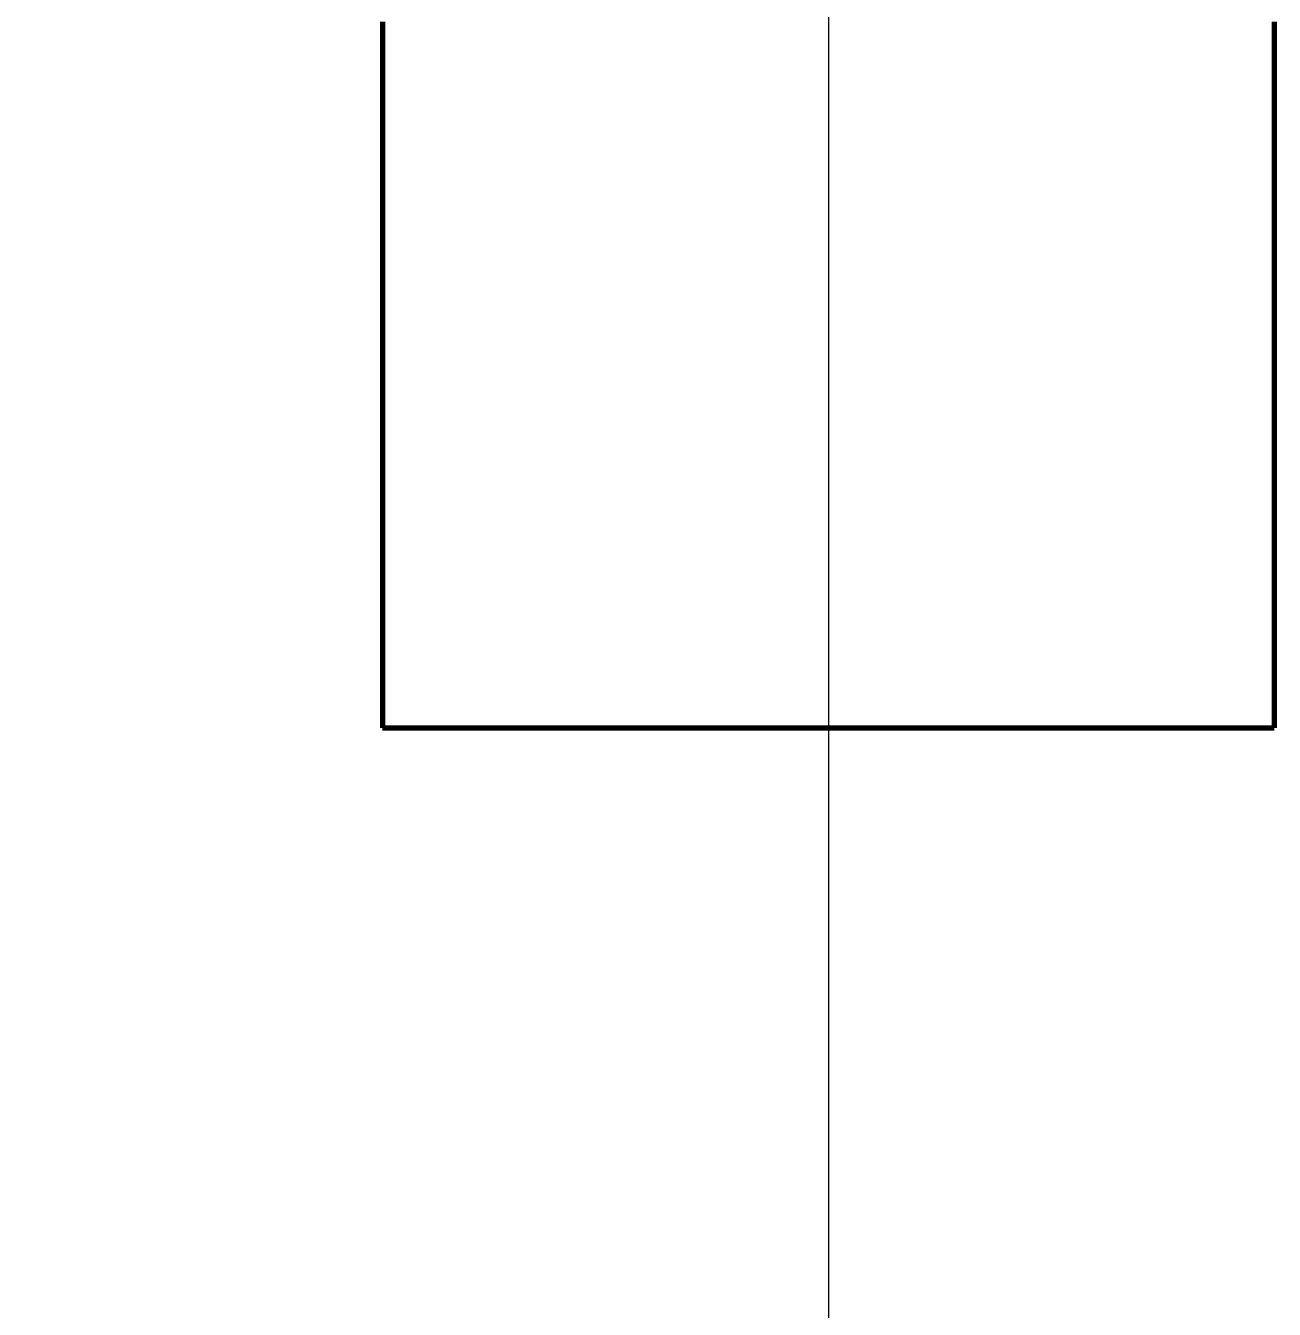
# Model space of a CAD drawing. Header units: millimetres. Extents: x 0 to 2382, y 0 to 420.
# Drawn here: x 179.2 to 187.6, y 102.59 to 111.22 of the extents above; entities that cross this region are included whole.
import ezdxf

# ---------------------------------------------------------------- set-up
doc = ezdxf.new("R2010")
doc.units = ezdxf.units.MM
doc.linetypes.add('IRAM-E-TRAZOS', pattern=[5, 4, -1])
for name, color, linetype, lineweight in [('01-VISIBLE', 7, 'CONTINUOUS', 70), ('02-OCULTA', 4, 'IRAM-E-TRAZOS', 35), ('04-COTA', 3, 'CONTINUOUS', 18)]:
    doc.layers.add(name, color=color, linetype=linetype, lineweight=lineweight)
doc.styles.add('ISO3098', font='isocpeur.ttf')
doc.dimstyles.new('FLAMA-IRAM', dxfattribs={"dimtxt": 3.5, "dimasz": 3.5, "dimexe": 2, "dimexo": 1.5, "dimgap": 1, "dimtad": 1, "dimdec": 1, "dimtxsty": 'ISO3098', "dimblk": 'IRAM_FLECHA', "dimblk1": 'IRAM_FLECHA', "dimblk2": 'IRAM_FLECHA', "dimcen": 2.5, "dimclrd": 256, "dimclre": 256, "dimclrt": 256, "dimazin": 3, "dimtfac": 1, "dimtmove": 0, "dimatfit": 3, "dimlwd": 18, "dimlwe": 18})

# ---------------------------------------------------------------- blocks, each defined once
blk = doc.blocks.new('IRAM_FLECHA')
blk.add_solid([(0, 0), (-1, 0.125), (-1, -0.125)])

msp = doc.modelspace()

# ---------------------------------------------------------------- linework, layer by layer
at = {"layer": '01-VISIBLE'}
msp.add_line((181.6, 106.5), (187.6, 106.5), dxfattribs=at)
for points in [[(181.6, 111.25), (181.6, 111.2), (181.6, 111.15), (181.6, 111.1), (181.6, 111.05), (181.6, 111), (181.6, 110.95), (181.6, 110.9), (181.6, 110.85), (181.6, 110.8), (181.6, 110.75), (181.6, 110.7), (181.6, 110.65), (181.6, 110.6), (181.6, 110.55), (181.6, 110.5), (181.6, 110.45), (181.6, 110.4), (181.6, 110.35), (181.6, 110.3), (181.6, 110.25), (181.6, 110.2), (181.6, 110.15), (181.6, 110.1), (181.6, 110.05), (181.6, 110), (181.6, 109.95), (181.6, 109.9), (181.6, 109.85), (181.6, 109.8), (181.6, 109.75), (181.6, 109.7), (181.6, 109.65), (181.6, 109.6), (181.6, 109.55), (181.6, 109.5), (181.6, 109.45), (181.6, 109.4), (181.6, 109.35), (181.6, 109.3), (181.6, 109.25), (181.6, 109.2), (181.6, 109.15), (181.6, 109.1), (181.6, 109.05), (181.6, 109), (181.6, 108.95), (181.6, 108.9), (181.6, 108.85), (181.6, 108.8), (181.6, 108.75), (181.6, 108.7), (181.6, 108.65), (181.6, 108.6), (181.6, 108.55), (181.6, 108.5), (181.6, 108.45), (181.6, 108.4), (181.6, 108.35), (181.6, 108.3), (181.6, 108.25), (181.6, 108.2), (181.6, 108.15), (181.6, 108.1), (181.6, 108.05), (181.6, 108), (181.6, 107.95), (181.6, 107.9), (181.6, 107.85), (181.6, 107.8), (181.6, 107.75), (181.6, 107.7), (181.6, 107.65), (181.6, 107.6), (181.6, 107.55), (181.6, 107.5), (181.6, 107.45), (181.6, 107.4), (181.6, 107.35), (181.6, 107.3), (181.6, 107.25), (181.6, 107.2), (181.6, 107.15), (181.6, 107.1), (181.6, 107.05), (181.6, 107), (181.6, 106.95), (181.6, 106.9), (181.6, 106.85), (181.6, 106.8), (181.6, 106.75), (181.6, 106.7), (181.6, 106.65), (181.6, 106.6), (181.6, 106.55), (181.6, 106.5)], [(187.6, 111.25), (187.6, 111.2), (187.6, 111.15), (187.6, 111.1), (187.6, 111.05), (187.6, 111), (187.6, 110.95), (187.6, 110.9), (187.6, 110.85), (187.6, 110.8), (187.6, 110.75), (187.6, 110.7), (187.6, 110.65), (187.6, 110.6), (187.6, 110.55), (187.6, 110.5), (187.6, 110.45), (187.6, 110.4), (187.6, 110.35), (187.6, 110.3), (187.6, 110.25), (187.6, 110.2), (187.6, 110.15), (187.6, 110.1), (187.6, 110.05), (187.6, 110), (187.6, 109.95), (187.6, 109.9), (187.6, 109.85), (187.6, 109.8), (187.6, 109.75), (187.6, 109.7), (187.6, 109.65), (187.6, 109.6), (187.6, 109.55), (187.6, 109.5), (187.6, 109.45), (187.6, 109.4), (187.6, 109.35), (187.6, 109.3), (187.6, 109.25), (187.6, 109.2), (187.6, 109.15), (187.6, 109.1), (187.6, 109.05), (187.6, 109), (187.6, 108.95), (187.6, 108.9), (187.6, 108.85), (187.6, 108.8), (187.6, 108.75), (187.6, 108.7), (187.6, 108.65), (187.6, 108.6), (187.6, 108.55), (187.6, 108.5), (187.6, 108.45), (187.6, 108.4), (187.6, 108.35), (187.6, 108.3), (187.6, 108.25), (187.6, 108.2), (187.6, 108.15), (187.6, 108.1), (187.6, 108.05), (187.6, 108), (187.6, 107.95), (187.6, 107.9), (187.6, 107.85), (187.6, 107.8), (187.6, 107.75), (187.6, 107.7), (187.6, 107.65), (187.6, 107.6), (187.6, 107.55), (187.6, 107.5), (187.6, 107.45), (187.6, 107.4), (187.6, 107.35), (187.6, 107.3), (187.6, 107.25), (187.6, 107.2), (187.6, 107.15), (187.6, 107.1), (187.6, 107.05), (187.6, 107), (187.6, 106.95), (187.6, 106.9), (187.6, 106.85), (187.6, 106.8), (187.6, 106.75), (187.6, 106.7), (187.6, 106.65), (187.6, 106.6), (187.6, 106.55), (187.6, 106.5)]]:
    msp.add_lwpolyline(points, dxfattribs=at)
at = {"layer": '02-OCULTA'}
for points in [[(181.6, 106.5), (181.6, 106.5875), (181.6, 106.675), (181.6, 106.7625), (181.6, 106.85), (181.6, 106.9375), (181.6, 107.025), (181.6, 107.1125), (181.6, 107.2), (181.6, 107.2875), (181.6, 107.375), (181.6, 107.4625), (181.6, 107.55), (181.6, 107.6375), (181.6, 107.725), (181.6, 107.8125), (181.6, 107.9), (181.6, 107.9875), (181.6, 108.075), (181.6, 108.1625), (181.6, 108.25), (181.6, 108.3375), (181.6, 108.425), (181.6, 108.5125), (181.6, 108.6), (181.6, 108.6875), (181.6, 108.775), (181.6, 108.8625), (181.6, 108.95), (181.6, 109.0375), (181.6, 109.125), (181.6, 109.2125), (181.6, 109.3), (181.6, 109.3875), (181.6, 109.475), (181.6, 109.5625), (181.6, 109.65), (181.6, 109.7375), (181.6, 109.825), (181.6, 109.9125), (181.6, 110), (181.6, 110.0875), (181.6, 110.175), (181.6, 110.2625), (181.6, 110.35), (181.6, 110.4375), (181.6, 110.525), (181.6, 110.6125), (181.6, 110.7), (181.6, 110.7875), (181.6, 110.875), (181.6, 110.9625), (181.6, 111.05), (181.6, 111.1375), (181.6, 111.225)], [(187.6, 106.5), (187.6, 106.5875), (187.6, 106.675), (187.6, 106.7625), (187.6, 106.85), (187.6, 106.9375), (187.6, 107.025), (187.6, 107.1125), (187.6, 107.2), (187.6, 107.2875), (187.6, 107.375), (187.6, 107.4625), (187.6, 107.55), (187.6, 107.6375), (187.6, 107.725), (187.6, 107.8125), (187.6, 107.9), (187.6, 107.9875), (187.6, 108.075), (187.6, 108.1625), (187.6, 108.25), (187.6, 108.3375), (187.6, 108.425), (187.6, 108.5125), (187.6, 108.6), (187.6, 108.6875), (187.6, 108.775), (187.6, 108.8625), (187.6, 108.95), (187.6, 109.0375), (187.6, 109.125), (187.6, 109.2125), (187.6, 109.3), (187.6, 109.3875), (187.6, 109.475), (187.6, 109.5625), (187.6, 109.65), (187.6, 109.7375), (187.6, 109.825), (187.6, 109.9125), (187.6, 110), (187.6, 110.0875), (187.6, 110.175), (187.6, 110.2625), (187.6, 110.35), (187.6, 110.4375), (187.6, 110.525), (187.6, 110.6125), (187.6, 110.7), (187.6, 110.7875), (187.6, 110.875), (187.6, 110.9625), (187.6, 111.05), (187.6, 111.1375), (187.6, 111.225)]]:
    msp.add_lwpolyline(points, dxfattribs=at)

# ---------------------------------------------------------------- dimensions: what is measured, and where the dimension line sits
at = {"layer": '04-COTA'}
msp.add_linear_dim(base=(141.4, 87.5), p1=(141.4, 124), p2=(184.6, 124), dimstyle='FLAMA-IRAM', override={"dimlfac": 10, "dimpost": 'trocha <>'}, dxfattribs=at).render()

doc.saveas('drawing.dxf')
